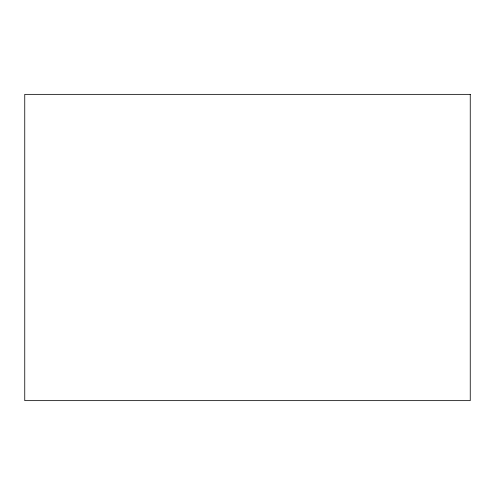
<?xml version="1.0" encoding="UTF-8"?>
<svg xmlns="http://www.w3.org/2000/svg" width="495" height="495" viewBox="0 0 495 495"><rect width="100%" height="100%" fill="white"/><g stroke="black" fill="none" stroke-linecap="round" stroke-linejoin="round"><path stroke-width="0.74" d="M470.25 94.359L24.75 94.359L24.75 400.641L470.25 400.641L470.25 94.359"/></g></svg>
